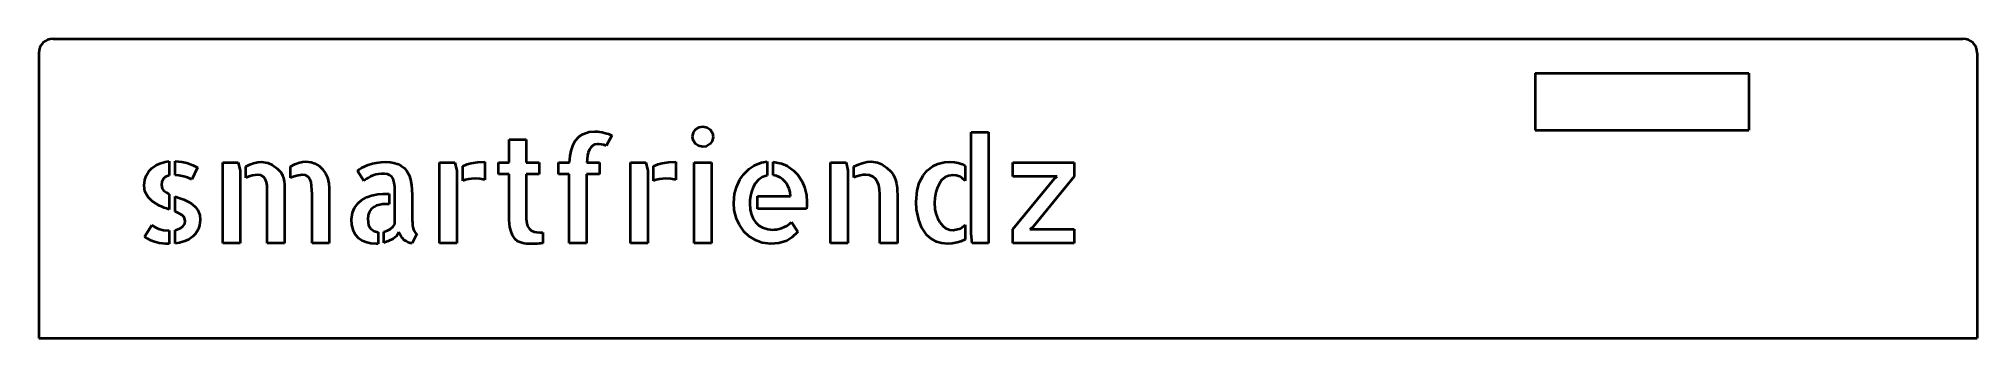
# Model space of a CAD drawing. Header units: millimetres. Extents: x -244 to 164, y -137 to -74.
import ezdxf

# ---------------------------------------------------------------- set-up
doc = ezdxf.new("R2010")
doc.units = ezdxf.units.MM
doc.header["$MEASUREMENT"] = 0
doc.layers.add('Visible', color=7, linetype='Continuous', lineweight=40)

msp = doc.modelspace()

# ---------------------------------------------------------------- linework, layer by layer
at = {"layer": 'Visible'}
for p, q in [((-244.01, -77.34), (-244.01, -137.34)), ((-241.01, -74.34), (160.99, -74.34)), ((163.99, -77.34), (163.99, -137.34)), ((70.92, -81.6), (115.92, -81.6)), ((70.92, -81.6), (70.92, -93.6)), ((115.92, -81.6), (115.92, -93.6)), ((70.92, -93.6), (115.92, -93.6)), ((-145.04, -95.56), (-141.4, -95.56)), ((-145.04, -100.38), (-145.04, -95.56)), ((-141.4, -95.56), (-141.4, -100.38)), ((-123.4, -94.69), (-124.58, -96.86)), ((-47.79, -93.97), (-44.12, -93.97)), ((-47.79, -115.33), (-47.79, -93.97)), ((-44.12, -93.97), (-44.12, -117.34)), ((-216.55, -100.11), (-216.55, -103.11)), ((-215.32, -103.05), (-215.32, -100.07)), ((-210.59, -101.46), (-211.77, -103.96)), ((-205.3, -100.38), (-202.02, -100.38)), ((-205.3, -117.34), (-205.3, -100.38)), ((-202.02, -100.38), (-201.63, -102.12)), ((-200.4, -103.6), (-200.4, -101.22)), ((-191.04, -103.6), (-191.04, -101.22)), ((-159.66, -117.34), (-159.66, -100.38)), ((-159.66, -100.38), (-156.41, -100.38)), ((-156.41, -100.38), (-156.02, -102.12)), ((-154.79, -104.2), (-154.79, -101.13)), ((-150.13, -100.26), (-150.13, -104.04)), ((-147.27, -100.38), (-145.04, -100.38)), ((-147.27, -102.84), (-147.27, -100.38)), ((-141.4, -100.38), (-138.69, -100.38)), ((-138.69, -100.38), (-138.69, -102.84)), ((-134.6, -102.84), (-134.6, -100.38)), ((-134.6, -100.38), (-132.31, -100.38)), ((-128.64, -100.38), (-126.02, -100.38)), ((-126.02, -100.38), (-126.02, -102.84)), ((-119.49, -100.38), (-116.24, -100.38)), ((-119.49, -117.34), (-119.49, -100.38)), ((-116.24, -100.38), (-115.85, -102.12)), ((-114.62, -104.2), (-114.62, -101.13)), ((-109.96, -100.26), (-109.96, -104.04)), ((-106.1, -117.34), (-106.1, -100.38)), ((-106.1, -100.38), (-102.43, -100.38)), ((-102.43, -100.38), (-102.43, -117.34)), ((-90.67, -100.19), (-90.67, -103.08)), ((-89.44, -103.05), (-89.44, -100.23)), ((-77.34, -117.34), (-77.34, -100.38)), ((-77.34, -100.38), (-74.09, -100.38)), ((-74.09, -100.38), (-73.7, -102.09)), ((-72.47, -103.53), (-72.47, -101.22)), ((-49.03, -101.04), (-49.03, -104.23)), ((-38.98, -100.38), (-26.07, -100.38)), ((-38.98, -103.29), (-38.98, -100.38)), ((-26.07, -100.38), (-26.07, -103.29)), ((-201.63, -102.12), (-201.63, -117.34)), ((-182.89, -105.79), (-182.89, -117.34)), ((-175.61, -104.23), (-176.96, -102.15)), ((-156.02, -102.12), (-156.02, -111.33)), ((-145.04, -102.84), (-147.27, -102.84)), ((-145.04, -111.99), (-145.04, -102.84)), ((-138.69, -102.84), (-141.4, -102.84)), ((-141.4, -102.84), (-141.4, -112.2)), ((-132.37, -102.84), (-134.6, -102.84)), ((-132.37, -104.28), (-132.37, -102.84)), ((-132.37, -117.34), (-132.37, -104.28)), ((-128.7, -102.84), (-128.7, -104.28)), ((-126.02, -102.84), (-128.7, -102.84)), ((-128.7, -104.28), (-128.7, -117.34)), ((-115.85, -102.12), (-115.85, -111.33)), ((-73.7, -102.09), (-73.7, -117.34)), ((-29.66, -103.29), (-38.98, -103.29)), ((-38.98, -114.43), (-30.26, -103.77)), ((-26.07, -103.29), (-34.8, -113.95)), ((-30.26, -103.77), (-29.66, -103.29)), ((-216.55, -107.02), (-216.55, -110.24)), ((-215.32, -110.7), (-215.32, -107.5)), ((-195.91, -117.34), (-195.91, -108.11)), ((-192.27, -107.81), (-192.27, -117.34)), ((-186.5, -117.34), (-186.5, -108.11)), ((-171.61, -106.99), (-170.28, -106.99)), ((-170.28, -109.13), (-170.94, -109.13)), ((-170.28, -106.99), (-170.28, -109.13)), ((-169.05, -113.34), (-169.05, -106.99)), ((-165.41, -108.17), (-165.41, -112.08)), ((-92.74, -110.09), (-92.74, -107.45)), ((-92.74, -107.45), (-85.8, -107.45)), ((-82.43, -110.09), (-92.74, -110.09)), ((-66.96, -117.34), (-66.96, -108.11)), ((-63.29, -107.81), (-63.29, -116.74)), ((-221.76, -115.99), (-220.22, -113.55)), ((-165.41, -112.08), (-165.41, -112.32)), ((-156.02, -111.33), (-156.02, -111.38)), ((-156.02, -111.38), (-156.02, -117.34)), ((-115.85, -111.33), (-115.85, -111.38)), ((-115.85, -111.38), (-115.85, -117.34)), ((-85.58, -112.95), (-84.26, -114.97)), ((-49.03, -113.46), (-49.03, -116.59)), ((-34.8, -113.95), (-35.4, -114.43)), ((-216.7, -114.7), (-216.55, -114.7)), ((-216.55, -114.7), (-216.55, -117.49)), ((-215.32, -117.44), (-215.32, -114.58)), ((-201.63, -117.34), (-205.3, -117.34)), ((-192.27, -117.34), (-195.91, -117.34)), ((-182.89, -117.34), (-186.5, -117.34)), ((-172.6, -115.03), (-172.6, -117.46)), ((-171.37, -117.25), (-171.37, -114.97)), ((-164.45, -115.36), (-165.41, -117.37)), ((-156.02, -117.34), (-159.66, -117.34)), ((-137.94, -115.11), (-137.94, -117.34)), ((-128.7, -117.34), (-132.37, -117.34)), ((-115.85, -117.34), (-119.49, -117.34)), ((-102.43, -117.34), (-106.1, -117.34)), ((-73.7, -117.34), (-77.34, -117.34)), ((-63.29, -117.34), (-66.96, -117.34)), ((-63.29, -116.74), (-63.29, -117.34)), ((-47.59, -117.34), (-47.79, -115.33)), ((-44.12, -117.34), (-47.59, -117.34)), ((-38.98, -117.34), (-38.98, -114.43)), ((-26.07, -117.34), (-38.98, -117.34)), ((-35.4, -114.43), (-26.07, -114.43)), ((-26.07, -114.43), (-26.07, -117.34)), ((-244.01, -137.34), (163.99, -137.34))]:
    msp.add_line(p, q, dxfattribs=at)
for points in [[(-106.4, -94.96, 0), (-106.21, -94.03, 0), (-105.77, -93.42, 0)], [(-105.77, -93.42, 0), (-104.99, -92.92, 0), (-104.27, -92.79, 0)], [(-104.27, -92.79, 0), (-103.34, -92.99, 0), (-102.73, -93.42, 0)], [(-102.73, -93.42, 0), (-102.22, -94.22, 0), (-102.1, -94.96, 0)], [(-132.31, -100.38, 0), (-132.15, -98.96, 0), (-131.95, -97.89, 0)], [(-131.95, -97.89, 0), (-131.55, -96.66, 0), (-131.09, -95.82, 0)], [(-131.09, -95.82, 0), (-130.3, -94.93, 0), (-129.5, -94.39, 0)], [(-129.5, -94.39, 0), (-128.2, -93.95, 0), (-126.96, -93.85, 0)], [(-128.1, -97.64, 0), (-128.35, -98.3, 0), (-128.49, -98.89, 0)], [(-127.42, -96.8, 0), (-127.83, -97.21, 0), (-128.1, -97.64, 0)], [(-126.41, -96.5, 0), (-127.03, -96.59, 0), (-127.42, -96.8, 0)], [(-126.96, -93.85, 0), (-126.43, -93.87, 0), (-125.99, -93.92, 0)], [(-125.59, -96.56, 0), (-126.13, -96.51, 0), (-126.41, -96.5, 0)], [(-125.99, -93.92, 0), (-125.42, -94.02, 0), (-124.98, -94.1, 0)], [(-124.58, -96.86, 0), (-125.1, -96.64, 0), (-125.59, -96.56, 0)], [(-124.98, -94.1, 0), (-124.45, -94.24, 0), (-124.07, -94.36, 0)], [(-124.07, -94.36, 0), (-123.65, -94.54, 0), (-123.4, -94.69, 0)], [(-105.79, -96.46, 0), (-106.28, -95.68, 0), (-106.4, -94.96, 0)], [(-104.27, -97.1, 0), (-105.19, -96.9, 0), (-105.79, -96.46, 0)], [(-102.73, -96.48, 0), (-103.53, -96.98, 0), (-104.27, -97.1, 0)], [(-102.1, -94.96, 0), (-102.3, -95.88, 0), (-102.73, -96.48, 0)], [(-221.4, -103.16, 0), (-220.82, -102.21, 0), (-220.22, -101.59, 0)], [(-220.22, -101.59, 0), (-219.32, -100.95, 0), (-218.52, -100.57, 0)], [(-218.52, -100.57, 0), (-217.44, -100.24, 0), (-216.55, -100.11, 0)], [(-215.32, -100.07, 0), (-213.87, -100.22, 0), (-212.82, -100.45, 0)], [(-212.82, -100.45, 0), (-211.56, -100.92, 0), (-210.59, -101.46, 0)], [(-200.4, -101.22, 0), (-199.56, -100.79, 0), (-198.85, -100.52, 0)], [(-198.85, -100.52, 0), (-197.93, -100.31, 0), (-197.21, -100.26, 0)], [(-197.21, -100.26, 0), (-195.8, -100.43, 0), (-194.88, -100.83, 0)], [(-194.88, -100.83, 0), (-193.83, -101.64, 0), (-193.02, -102.51, 0)], [(-191.04, -101.22, 0), (-190.12, -100.74, 0), (-189.38, -100.46, 0)], [(-189.38, -100.46, 0), (-188.48, -100.25, 0), (-187.82, -100.19, 0)], [(-187.82, -100.19, 0), (-186.71, -100.32, 0), (-185.9, -100.6, 0)], [(-185.9, -100.6, 0), (-184.96, -101.16, 0), (-184.32, -101.76, 0)], [(-184.32, -101.76, 0), (-183.65, -102.69, 0), (-183.26, -103.55, 0)], [(-176.96, -102.15, 0), (-176.53, -101.78, 0), (-176.06, -101.47, 0)], [(-176.06, -101.47, 0), (-175.33, -101.11, 0), (-174.68, -100.86, 0)], [(-174.68, -100.86, 0), (-173.76, -100.59, 0), (-172.98, -100.42, 0)], [(-172.98, -100.42, 0), (-171.92, -100.29, 0), (-171.06, -100.26, 0)], [(-171.06, -100.26, 0), (-170.07, -100.31, 0), (-169.3, -100.44, 0)], [(-169.3, -100.44, 0), (-168.39, -100.71, 0), (-167.74, -101.04, 0)], [(-167.74, -101.04, 0), (-167.01, -101.6, 0), (-166.51, -102.17, 0)], [(-154.79, -101.13, 0), (-153.85, -100.72, 0), (-152.98, -100.48, 0)], [(-152.98, -100.48, 0), (-151.57, -100.3, 0), (-150.13, -100.26, 0)], [(-128.49, -98.89, 0), (-128.6, -99.7, 0), (-128.64, -100.38, 0)], [(-114.62, -101.13, 0), (-113.68, -100.72, 0), (-112.81, -100.48, 0)], [(-112.81, -100.48, 0), (-111.4, -100.3, 0), (-109.96, -100.26, 0)], [(-95.66, -102.89, 0), (-94.49, -101.73, 0), (-93.42, -101.01, 0)], [(-93.42, -101.01, 0), (-91.93, -100.4, 0), (-90.67, -100.19, 0)], [(-89.44, -100.23, 0), (-87.71, -100.57, 0), (-86.5, -101.1, 0)], [(-86.5, -101.1, 0), (-85.15, -102.04, 0), (-84.26, -102.96, 0)], [(-72.47, -101.22, 0), (-71.51, -100.78, 0), (-70.71, -100.49, 0)], [(-70.71, -100.49, 0), (-69.66, -100.25, 0), (-68.86, -100.19, 0)], [(-68.86, -100.19, 0), (-67.47, -100.37, 0), (-66.57, -100.75, 0)], [(-66.57, -100.75, 0), (-65.52, -101.49, 0), (-64.7, -102.24, 0)], [(-57.03, -102.09, 0), (-55.82, -101.15, 0), (-54.76, -100.66, 0)], [(-54.76, -100.66, 0), (-53.38, -100.31, 0), (-52.31, -100.23, 0)], [(-52.31, -100.23, 0), (-51.29, -100.29, 0), (-50.53, -100.44, 0)], [(-50.53, -100.44, 0), (-49.65, -100.73, 0), (-49.03, -101.04, 0)], [(-221.82, -105.22, 0), (-221.69, -104.01, 0), (-221.4, -103.16, 0)], [(-221.02, -107.69, 0), (-221.66, -106.45, 0), (-221.82, -105.22, 0)], [(-217.77, -103.75, 0), (-218.12, -104.41, 0), (-218.21, -105.1, 0)], [(-218.21, -105.1, 0), (-218.06, -105.82, 0), (-217.74, -106.26, 0)], [(-216.55, -103.11, 0), (-217.32, -103.39, 0), (-217.77, -103.75, 0)], [(-213.5, -103.32, 0), (-214.52, -103.14, 0), (-215.32, -103.05, 0)], [(-211.77, -103.96, 0), (-212.71, -103.55, 0), (-213.5, -103.32, 0)], [(-199, -103.13, 0), (-199.79, -103.34, 0), (-200.4, -103.6, 0)], [(-197.93, -102.99, 0), (-198.44, -103.04, 0), (-199, -103.13, 0)], [(-196.69, -103.4, 0), (-197.29, -103.07, 0), (-197.93, -102.99, 0)], [(-196.09, -104.53, 0), (-196.37, -103.82, 0), (-196.69, -103.4, 0)], [(-195.91, -106.17, 0), (-195.97, -105.2, 0), (-196.09, -104.53, 0)], [(-193.02, -102.51, 0), (-192.68, -103.14, 0), (-192.5, -103.67, 0)], [(-192.5, -103.67, 0), (-192.35, -104.37, 0), (-192.29, -104.95, 0)], [(-192.29, -104.95, 0), (-192.26, -105.7, 0), (-192.26, -106.32, 0)], [(-189.44, -103.08, 0), (-190.29, -103.29, 0), (-191.04, -103.6, 0)], [(-188.54, -102.99, 0), (-188.93, -103.02, 0), (-189.44, -103.08, 0)], [(-187.29, -103.4, 0), (-187.89, -103.07, 0), (-188.54, -102.99, 0)], [(-186.71, -104.53, 0), (-186.98, -103.82, 0), (-187.29, -103.4, 0)], [(-186.51, -106.17, 0), (-186.58, -105.2, 0), (-186.71, -104.53, 0)], [(-183.26, -103.55, 0), (-182.96, -104.76, 0), (-182.89, -105.79, 0)], [(-175.05, -103.81, 0), (-175.41, -104.07, 0), (-175.61, -104.23, 0)], [(-174.18, -103.31, 0), (-174.7, -103.57, 0), (-175.05, -103.81, 0)], [(-173.1, -102.92, 0), (-173.72, -103.12, 0), (-174.18, -103.31, 0)], [(-171.85, -102.75, 0), (-172.56, -102.8, 0), (-173.1, -102.92, 0)], [(-170.6, -102.86, 0), (-171.25, -102.77, 0), (-171.85, -102.75, 0)], [(-169.71, -103.37, 0), (-170.17, -103.01, 0), (-170.6, -102.86, 0)], [(-169.2, -104.65, 0), (-169.43, -103.82, 0), (-169.71, -103.37, 0)], [(-169.05, -106.99, 0), (-169.09, -105.53, 0), (-169.2, -104.65, 0)], [(-166.51, -102.17, 0), (-166.02, -103.07, 0), (-165.77, -103.92, 0)], [(-165.77, -103.92, 0), (-165.58, -105.11, 0), (-165.48, -106.05, 0)], [(-165.48, -106.05, 0), (-165.42, -107.24, 0), (-165.41, -108.17, 0)], [(-153.51, -103.88, 0), (-154.25, -104.03, 0), (-154.79, -104.2, 0)], [(-152.17, -103.77, 0), (-152.92, -103.81, 0), (-153.51, -103.88, 0)], [(-150.13, -104.04, 0), (-151.18, -103.84, 0), (-152.17, -103.77, 0)], [(-113.34, -103.88, 0), (-114.08, -104.03, 0), (-114.62, -104.2, 0)], [(-112, -103.77, 0), (-112.75, -103.81, 0), (-113.34, -103.88, 0)], [(-109.96, -104.04, 0), (-111.01, -103.84, 0), (-112, -103.77, 0)], [(-97.74, -108.83, 0), (-97.56, -106.96, 0), (-97.18, -105.58, 0)], [(-97.18, -105.58, 0), (-96.43, -103.98, 0), (-95.66, -102.89, 0)], [(-93.63, -105.56, 0), (-94.01, -106.57, 0), (-94.2, -107.38, 0)], [(-92.5, -103.99, 0), (-93.21, -104.82, 0), (-93.63, -105.56, 0)], [(-90.67, -103.08, 0), (-91.79, -103.47, 0), (-92.5, -103.99, 0)], [(-87.96, -103.56, 0), (-88.75, -103.2, 0), (-89.44, -103.05, 0)], [(-86.8, -104.6, 0), (-87.41, -103.97, 0), (-87.96, -103.56, 0)], [(-86.05, -105.94, 0), (-86.41, -105.16, 0), (-86.8, -104.6, 0)], [(-85.8, -107.45, 0), (-85.88, -106.59, 0), (-86.05, -105.94, 0)], [(-84.26, -102.96, 0), (-83.35, -104.35, 0), (-82.83, -105.58, 0)], [(-82.83, -105.58, 0), (-82.43, -107.27, 0), (-82.34, -108.65, 0)], [(-71.1, -103.1, 0), (-71.87, -103.3, 0), (-72.47, -103.53, 0)], [(-69.97, -102.96, 0), (-70.53, -103, 0), (-71.1, -103.1, 0)], [(-68.38, -103.37, 0), (-69.16, -103.04, 0), (-69.97, -102.96, 0)], [(-67.47, -104.5, 0), (-67.92, -103.79, 0), (-68.38, -103.37, 0)], [(-67.05, -106.15, 0), (-67.23, -105.17, 0), (-67.47, -104.5, 0)], [(-64.7, -102.24, 0), (-64.2, -102.87, 0), (-63.91, -103.43, 0)], [(-63.91, -103.43, 0), (-63.63, -104.21, 0), (-63.49, -104.84, 0)], [(-63.49, -104.84, 0), (-63.37, -105.67, 0), (-63.32, -106.33, 0)], [(-59.35, -108.62, 0), (-59.14, -106.23, 0), (-58.7, -104.68, 0)], [(-58.7, -104.68, 0), (-57.86, -103.08, 0), (-57.03, -102.09, 0)], [(-54.46, -104.77, 0), (-54.94, -105.75, 0), (-55.23, -106.63, 0)], [(-53.24, -103.49, 0), (-53.98, -104.12, 0), (-54.46, -104.77, 0)], [(-51.59, -103.02, 0), (-52.57, -103.17, 0), (-53.24, -103.49, 0)], [(-50.17, -103.35, 0), (-50.93, -103.09, 0), (-51.59, -103.02, 0)], [(-49.03, -104.23, 0), (-49.64, -103.68, 0), (-50.17, -103.35, 0)], [(-218.63, -109.46, 0), (-220.16, -108.49, 0), (-221.02, -107.69, 0)], [(-217.59, -109.9, 0), (-218.18, -109.66, 0), (-218.63, -109.46, 0)], [(-217.74, -106.26, 0), (-217.14, -106.71, 0), (-216.55, -107.02, 0)], [(-216.55, -110.24, 0), (-217.13, -110.06, 0), (-217.59, -109.9, 0)], [(-215.32, -107.5, 0), (-214.3, -107.86, 0), (-213.48, -108.17, 0)], [(-213.48, -108.17, 0), (-212.49, -108.63, 0), (-211.78, -109.07, 0)], [(-211.78, -109.07, 0), (-211.01, -109.76, 0), (-210.52, -110.41, 0)], [(-195.91, -108.11, 0), (-195.91, -107, 0), (-195.91, -106.17, 0)], [(-192.26, -106.32, 0), (-192.27, -107.13, 0), (-192.27, -107.81, 0)], [(-186.5, -108.11, 0), (-186.5, -107, 0), (-186.51, -106.17, 0)], [(-178.16, -112.32, 0), (-177.98, -110.89, 0), (-177.58, -109.93, 0)], [(-177.58, -109.93, 0), (-176.82, -108.91, 0), (-176.07, -108.27, 0)], [(-176.07, -108.27, 0), (-174.97, -107.65, 0), (-173.98, -107.31, 0)], [(-173.44, -109.7, 0), (-174.02, -110.16, 0), (-174.39, -110.65, 0)], [(-173.98, -107.31, 0), (-172.66, -107.06, 0), (-171.61, -106.99, 0)], [(-172.21, -109.25, 0), (-172.92, -109.45, 0), (-173.44, -109.7, 0)], [(-170.94, -109.13, 0), (-171.64, -109.17, 0), (-172.21, -109.25, 0)], [(-97.14, -112.2, 0), (-97.62, -110.37, 0), (-97.74, -108.83, 0)], [(-94.2, -107.38, 0), (-94.34, -108.34, 0), (-94.37, -108.98, 0)], [(-94.37, -108.98, 0), (-94.28, -110.24, 0), (-94.08, -111.16, 0)], [(-82.34, -108.65, 0), (-82.36, -109.46, 0), (-82.43, -110.09, 0)], [(-66.96, -108.11, 0), (-66.99, -106.99, 0), (-67.05, -106.15, 0)], [(-63.32, -106.33, 0), (-63.3, -107.17, 0), (-63.29, -107.81, 0)], [(-58.8, -112.42, 0), (-59.24, -110.29, 0), (-59.35, -108.62, 0)], [(-55.23, -106.63, 0), (-55.44, -107.86, 0), (-55.49, -108.89, 0)], [(-55.49, -108.89, 0), (-55.4, -110.19, 0), (-55.19, -111.13, 0)], [(-220.22, -113.55, 0), (-219.48, -114.01, 0), (-218.79, -114.34, 0)], [(-213.8, -111.46, 0), (-214.58, -111.01, 0), (-215.32, -110.7, 0)], [(-215.32, -114.58, 0), (-214.32, -114.28, 0), (-213.74, -113.93, 0)], [(-213.18, -112.68, 0), (-213.38, -111.91, 0), (-213.8, -111.46, 0)], [(-213.74, -113.93, 0), (-213.29, -113.31, 0), (-213.18, -112.68, 0)], [(-210.52, -110.41, 0), (-210.12, -111.43, 0), (-210.03, -112.41, 0)], [(-210.03, -112.41, 0), (-210.16, -113.63, 0), (-210.45, -114.46, 0)], [(-177.76, -114.76, 0), (-178.09, -113.5, 0), (-178.16, -112.32, 0)], [(-174.39, -110.65, 0), (-174.69, -111.45, 0), (-174.77, -112.23, 0)], [(-174.77, -112.23, 0), (-174.59, -113.53, 0), (-174.21, -114.25, 0)], [(-170.06, -114.38, 0), (-169.45, -113.84, 0), (-169.05, -113.34, 0)], [(-165.41, -112.32, 0), (-165.4, -112.66, 0), (-165.38, -113.03, 0)], [(-165.38, -113.03, 0), (-165.33, -113.55, 0), (-165.26, -113.97, 0)], [(-165.26, -113.97, 0), (-165.12, -114.48, 0), (-164.97, -114.85, 0)], [(-144.96, -113.25, 0), (-145.02, -112.45, 0), (-145.04, -111.99, 0)], [(-144.6, -114.92, 0), (-144.86, -113.98, 0), (-144.96, -113.25, 0)], [(-141.4, -112.2, 0), (-141.31, -113.2, 0), (-141.13, -113.79, 0)], [(-141.13, -113.79, 0), (-140.75, -114.35, 0), (-140.36, -114.66, 0)], [(-95.51, -114.94, 0), (-96.53, -113.5, 0), (-97.14, -112.2, 0)], [(-94.08, -111.16, 0), (-93.66, -112.2, 0), (-93.19, -112.91, 0)], [(-93.19, -112.91, 0), (-92.43, -113.64, 0), (-91.7, -114.08, 0)], [(-91.7, -114.08, 0), (-90.59, -114.43, 0), (-89.56, -114.51, 0)], [(-88.73, -114.44, 0), (-88.15, -114.32, 0), (-87.68, -114.17, 0)], [(-87.68, -114.17, 0), (-87.05, -113.92, 0), (-86.56, -113.67, 0)], [(-86.56, -113.67, 0), (-85.98, -113.3, 0), (-85.58, -112.95, 0)], [(-57.12, -115.63, 0), (-58.21, -113.99, 0), (-58.8, -112.42, 0)], [(-55.19, -111.13, 0), (-54.79, -112.21, 0), (-54.38, -112.95, 0)], [(-54.38, -112.95, 0), (-53.74, -113.72, 0), (-53.14, -114.18, 0)], [(-53.14, -114.18, 0), (-52.27, -114.55, 0), (-51.52, -114.63, 0)], [(-51.52, -114.63, 0), (-50.02, -114.27, 0), (-49.03, -113.46, 0)], [(-220.43, -116.77, 0), (-221.16, -116.38, 0), (-221.76, -115.99, 0)], [(-219.19, -117.24, 0), (-219.88, -117.01, 0), (-220.43, -116.77, 0)], [(-217.94, -117.45, 0), (-218.64, -117.36, 0), (-219.19, -117.24, 0)], [(-218.79, -114.34, 0), (-217.73, -114.63, 0), (-216.7, -114.7, 0)], [(-216.55, -117.49, 0), (-217.36, -117.48, 0), (-217.94, -117.45, 0)], [(-213.24, -116.95, 0), (-214.37, -117.28, 0), (-215.32, -117.44, 0)], [(-211.57, -115.96, 0), (-212.44, -116.58, 0), (-213.24, -116.95, 0)], [(-210.45, -114.46, 0), (-211.01, -115.36, 0), (-211.57, -115.96, 0)], [(-176.63, -116.35, 0), (-177.34, -115.56, 0), (-177.76, -114.76, 0)], [(-174.96, -117.22, 0), (-175.95, -116.82, 0), (-176.63, -116.35, 0)], [(-172.99, -117.49, 0), (-174.11, -117.41, 0), (-174.96, -117.22, 0)], [(-174.21, -114.25, 0), (-173.43, -114.82, 0), (-172.6, -115.03, 0)], [(-172.6, -117.46, 0), (-172.78, -117.49, 0), (-172.99, -117.49, 0)], [(-171.37, -114.97, 0), (-170.6, -114.71, 0), (-170.06, -114.38, 0)], [(-169.4, -116.4, 0), (-170.45, -116.95, 0), (-171.37, -117.25, 0)], [(-168.2, -115.06, 0), (-168.73, -115.85, 0), (-169.4, -116.4, 0)], [(-167.77, -115.95, 0), (-168.05, -115.47, 0), (-168.2, -115.06, 0)], [(-167.08, -116.68, 0), (-167.49, -116.29, 0), (-167.77, -115.95, 0)], [(-166.24, -117.19, 0), (-166.72, -116.94, 0), (-167.08, -116.68, 0)], [(-165.41, -117.37, 0), (-165.86, -117.32, 0), (-166.24, -117.19, 0)], [(-164.97, -114.85, 0), (-164.71, -115.2, 0), (-164.45, -115.36, 0)], [(-143.74, -116.49, 0), (-144.29, -115.65, 0), (-144.6, -114.92, 0)], [(-142.15, -117.37, 0), (-143.15, -117.01, 0), (-143.74, -116.49, 0)], [(-141.35, -117.46, 0), (-141.83, -117.42, 0), (-142.15, -117.37, 0)], [(-140.44, -117.49, 0), (-140.95, -117.48, 0), (-141.35, -117.46, 0)], [(-139.52, -117.48, 0), (-140.03, -117.49, 0), (-140.44, -117.49, 0)], [(-140.36, -114.66, 0), (-139.77, -114.93, 0), (-139.25, -115.04, 0)], [(-138.72, -117.44, 0), (-139.14, -117.46, 0), (-139.52, -117.48, 0)], [(-139.25, -115.04, 0), (-138.53, -115.1, 0), (-137.94, -115.11, 0)], [(-137.94, -117.34, 0), (-138.38, -117.4, 0), (-138.72, -117.44, 0)], [(-93.05, -116.79, 0), (-94.53, -115.87, 0), (-95.51, -114.94, 0)], [(-89.95, -117.46, 0), (-91.73, -117.25, 0), (-93.05, -116.79, 0)], [(-86.58, -116.83, 0), (-88.28, -117.34, 0), (-89.95, -117.46, 0)], [(-89.56, -114.51, 0), (-89.13, -114.49, 0), (-88.73, -114.44, 0)], [(-84.26, -114.97, 0), (-85.48, -116.16, 0), (-86.58, -116.83, 0)], [(-55.06, -117.06, 0), (-56.28, -116.39, 0), (-57.12, -115.63, 0)], [(-52.7, -117.49, 0), (-54.03, -117.36, 0), (-55.06, -117.06, 0)], [(-50.7, -117.24, 0), (-51.79, -117.44, 0), (-52.7, -117.49, 0)], [(-49.03, -116.59, 0), (-49.91, -116.99, 0), (-50.7, -117.24, 0)]]:
    msp.add_polyline3d(points, dxfattribs=at)
for centre, start, end in [((-241.01, -77.34), 90, 180), ((160.99, -77.34), 0, 90)]:
    msp.add_arc(centre, 3, start, end, dxfattribs=at)

doc.saveas('drawing.dxf')
